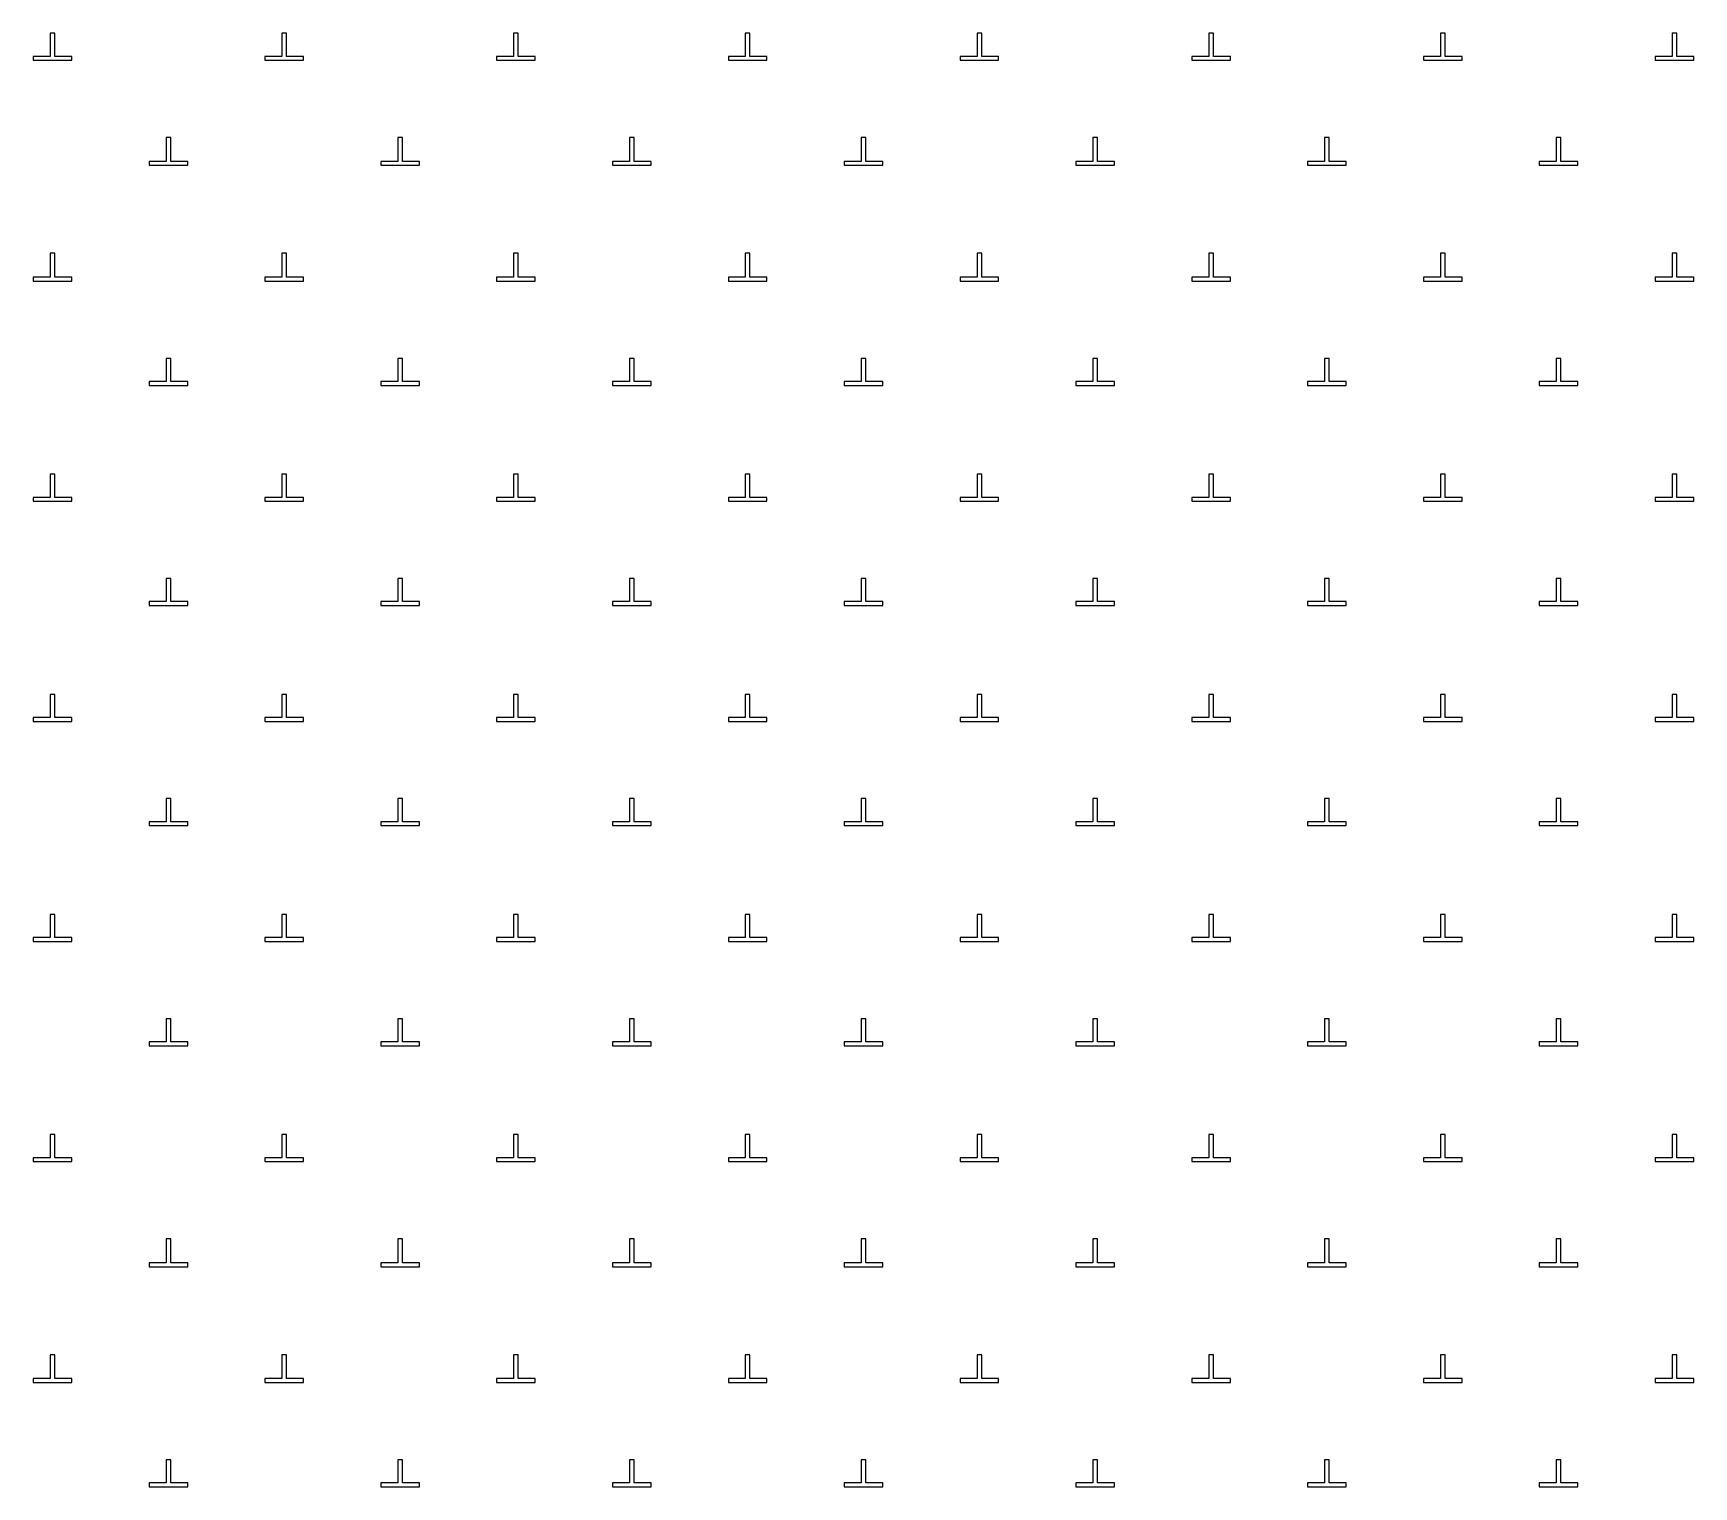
# Model space of a CAD drawing. Extents: x 550890 to 551618, y 1839259 to 1840146.
# Drawn here: x 551496.64 to 551518.14, y 1839870.38 to 1839889.2 of the extents above; entities that cross this region are included whole.
import ezdxf

# ---------------------------------------------------------------- set-up
doc = ezdxf.new("R2010")
doc.units = 0
doc.layers.add('Level 19', color=7, linetype='Continuous')

msp = doc.modelspace()

# ---------------------------------------------------------------- linework, layer by layer
at = {"layer": 'Level 19'}
for p, q in [((551496.92, 1839889.2), (551496.86, 1839889.2)), ((551496.86, 1839889.2), (551496.86, 1839888.9)), ((551496.92, 1839888.9), (551496.92, 1839889.2)), ((551499.92, 1839889.2), (551499.86, 1839889.2)), ((551499.86, 1839889.2), (551499.86, 1839888.9)), ((551499.92, 1839888.9), (551499.92, 1839889.2)), ((551502.92, 1839889.2), (551502.86, 1839889.2)), ((551502.86, 1839889.2), (551502.86, 1839888.9)), ((551502.92, 1839888.9), (551502.92, 1839889.2)), ((551505.92, 1839889.2), (551505.86, 1839889.2)), ((551505.86, 1839889.2), (551505.86, 1839888.9)), ((551505.92, 1839888.9), (551505.92, 1839889.2)), ((551508.92, 1839889.2), (551508.86, 1839889.2)), ((551508.86, 1839889.2), (551508.86, 1839888.9)), ((551508.92, 1839888.9), (551508.92, 1839889.2)), ((551511.92, 1839889.2), (551511.86, 1839889.2)), ((551511.86, 1839889.2), (551511.86, 1839888.9)), ((551511.92, 1839888.9), (551511.92, 1839889.2)), ((551514.92, 1839889.2), (551514.86, 1839889.2)), ((551514.86, 1839889.2), (551514.86, 1839888.9)), ((551514.92, 1839888.9), (551514.92, 1839889.2)), ((551517.92, 1839889.2), (551517.86, 1839889.2)), ((551517.86, 1839889.2), (551517.86, 1839888.9)), ((551517.92, 1839888.9), (551517.92, 1839889.2)), ((551496.86, 1839888.9), (551496.64, 1839888.9)), ((551496.64, 1839888.9), (551496.64, 1839888.85)), ((551496.64, 1839888.85), (551497.14, 1839888.85)), ((551497.14, 1839888.9), (551496.92, 1839888.9)), ((551497.14, 1839888.85), (551497.14, 1839888.9)), ((551499.86, 1839888.9), (551499.64, 1839888.9)), ((551499.64, 1839888.9), (551499.64, 1839888.85)), ((551499.64, 1839888.85), (551500.14, 1839888.85)), ((551500.14, 1839888.9), (551499.92, 1839888.9)), ((551500.14, 1839888.85), (551500.14, 1839888.9)), ((551502.86, 1839888.9), (551502.64, 1839888.9)), ((551502.64, 1839888.9), (551502.64, 1839888.85)), ((551502.64, 1839888.85), (551503.14, 1839888.85)), ((551503.14, 1839888.9), (551502.92, 1839888.9)), ((551503.14, 1839888.85), (551503.14, 1839888.9)), ((551505.86, 1839888.9), (551505.64, 1839888.9)), ((551505.64, 1839888.9), (551505.64, 1839888.85)), ((551505.64, 1839888.85), (551506.14, 1839888.85)), ((551506.14, 1839888.9), (551505.92, 1839888.9)), ((551506.14, 1839888.85), (551506.14, 1839888.9)), ((551508.86, 1839888.9), (551508.64, 1839888.9)), ((551508.64, 1839888.9), (551508.64, 1839888.85)), ((551508.64, 1839888.85), (551509.14, 1839888.85)), ((551509.14, 1839888.9), (551508.92, 1839888.9)), ((551509.14, 1839888.85), (551509.14, 1839888.9)), ((551511.86, 1839888.9), (551511.64, 1839888.9)), ((551511.64, 1839888.9), (551511.64, 1839888.85)), ((551511.64, 1839888.85), (551512.14, 1839888.85)), ((551512.14, 1839888.9), (551511.92, 1839888.9)), ((551512.14, 1839888.85), (551512.14, 1839888.9)), ((551514.86, 1839888.9), (551514.64, 1839888.9)), ((551514.64, 1839888.9), (551514.64, 1839888.85)), ((551514.64, 1839888.85), (551515.14, 1839888.85)), ((551515.14, 1839888.9), (551514.92, 1839888.9)), ((551515.14, 1839888.85), (551515.14, 1839888.9)), ((551517.86, 1839888.9), (551517.64, 1839888.9)), ((551517.64, 1839888.9), (551517.64, 1839888.85)), ((551517.64, 1839888.85), (551518.14, 1839888.85)), ((551518.14, 1839888.9), (551517.92, 1839888.9)), ((551518.14, 1839888.85), (551518.14, 1839888.9)), ((551498.42, 1839887.85), (551498.36, 1839887.85)), ((551498.36, 1839887.85), (551498.36, 1839887.54)), ((551498.42, 1839887.54), (551498.42, 1839887.85)), ((551501.42, 1839887.85), (551501.36, 1839887.85)), ((551501.36, 1839887.85), (551501.36, 1839887.54)), ((551501.42, 1839887.54), (551501.42, 1839887.85)), ((551504.42, 1839887.85), (551504.36, 1839887.85)), ((551504.36, 1839887.85), (551504.36, 1839887.54)), ((551504.42, 1839887.54), (551504.42, 1839887.85)), ((551507.42, 1839887.85), (551507.36, 1839887.85)), ((551507.36, 1839887.85), (551507.36, 1839887.54)), ((551507.42, 1839887.54), (551507.42, 1839887.85)), ((551510.42, 1839887.85), (551510.36, 1839887.85)), ((551510.36, 1839887.85), (551510.36, 1839887.54)), ((551510.42, 1839887.54), (551510.42, 1839887.85)), ((551513.42, 1839887.85), (551513.36, 1839887.85)), ((551513.36, 1839887.85), (551513.36, 1839887.54)), ((551513.42, 1839887.54), (551513.42, 1839887.85)), ((551516.42, 1839887.85), (551516.36, 1839887.85)), ((551516.36, 1839887.85), (551516.36, 1839887.54)), ((551516.42, 1839887.54), (551516.42, 1839887.85)), ((551498.36, 1839887.54), (551498.14, 1839887.54)), ((551498.14, 1839887.54), (551498.14, 1839887.49)), ((551498.14, 1839887.49), (551498.64, 1839887.49)), ((551498.64, 1839887.54), (551498.42, 1839887.54)), ((551498.64, 1839887.49), (551498.64, 1839887.54)), ((551501.36, 1839887.54), (551501.14, 1839887.54)), ((551501.14, 1839887.54), (551501.14, 1839887.49)), ((551501.14, 1839887.49), (551501.64, 1839887.49)), ((551501.64, 1839887.54), (551501.42, 1839887.54)), ((551501.64, 1839887.49), (551501.64, 1839887.54)), ((551504.36, 1839887.54), (551504.14, 1839887.54)), ((551504.14, 1839887.54), (551504.14, 1839887.49)), ((551504.14, 1839887.49), (551504.64, 1839887.49)), ((551504.64, 1839887.54), (551504.42, 1839887.54)), ((551504.64, 1839887.49), (551504.64, 1839887.54)), ((551507.36, 1839887.54), (551507.14, 1839887.54)), ((551507.14, 1839887.54), (551507.14, 1839887.49)), ((551507.14, 1839887.49), (551507.64, 1839887.49)), ((551507.64, 1839887.54), (551507.42, 1839887.54)), ((551507.64, 1839887.49), (551507.64, 1839887.54)), ((551510.36, 1839887.54), (551510.14, 1839887.54)), ((551510.14, 1839887.54), (551510.14, 1839887.49)), ((551510.14, 1839887.49), (551510.64, 1839887.49)), ((551510.64, 1839887.54), (551510.42, 1839887.54)), ((551510.64, 1839887.49), (551510.64, 1839887.54)), ((551513.36, 1839887.54), (551513.14, 1839887.54)), ((551513.14, 1839887.54), (551513.14, 1839887.49)), ((551513.14, 1839887.49), (551513.64, 1839887.49)), ((551513.64, 1839887.54), (551513.42, 1839887.54)), ((551513.64, 1839887.49), (551513.64, 1839887.54)), ((551516.36, 1839887.54), (551516.14, 1839887.54)), ((551516.14, 1839887.54), (551516.14, 1839887.49)), ((551516.14, 1839887.49), (551516.64, 1839887.49)), ((551516.64, 1839887.54), (551516.42, 1839887.54)), ((551516.64, 1839887.49), (551516.64, 1839887.54)), ((551496.92, 1839886.35), (551496.86, 1839886.35)), ((551496.86, 1839886.35), (551496.86, 1839886.04)), ((551496.92, 1839886.04), (551496.92, 1839886.35)), ((551499.92, 1839886.35), (551499.86, 1839886.35)), ((551499.86, 1839886.35), (551499.86, 1839886.04)), ((551499.92, 1839886.04), (551499.92, 1839886.35)), ((551502.92, 1839886.35), (551502.86, 1839886.35)), ((551502.86, 1839886.35), (551502.86, 1839886.04)), ((551502.92, 1839886.04), (551502.92, 1839886.35)), ((551505.92, 1839886.35), (551505.86, 1839886.35)), ((551505.86, 1839886.35), (551505.86, 1839886.04)), ((551505.92, 1839886.04), (551505.92, 1839886.35)), ((551508.92, 1839886.35), (551508.86, 1839886.35)), ((551508.86, 1839886.35), (551508.86, 1839886.04)), ((551508.92, 1839886.04), (551508.92, 1839886.35)), ((551511.92, 1839886.35), (551511.86, 1839886.35)), ((551511.86, 1839886.35), (551511.86, 1839886.04)), ((551511.92, 1839886.04), (551511.92, 1839886.35)), ((551514.92, 1839886.35), (551514.86, 1839886.35)), ((551514.86, 1839886.35), (551514.86, 1839886.04)), ((551514.92, 1839886.04), (551514.92, 1839886.35)), ((551517.92, 1839886.35), (551517.86, 1839886.35)), ((551517.86, 1839886.35), (551517.86, 1839886.04)), ((551517.92, 1839886.04), (551517.92, 1839886.35)), ((551496.86, 1839886.04), (551496.64, 1839886.04)), ((551496.64, 1839886.04), (551496.64, 1839885.99)), ((551496.64, 1839885.99), (551497.14, 1839885.99)), ((551497.14, 1839886.04), (551496.92, 1839886.04)), ((551497.14, 1839885.99), (551497.14, 1839886.04)), ((551499.86, 1839886.04), (551499.64, 1839886.04)), ((551499.64, 1839886.04), (551499.64, 1839885.99)), ((551499.64, 1839885.99), (551500.14, 1839885.99)), ((551500.14, 1839886.04), (551499.92, 1839886.04)), ((551500.14, 1839885.99), (551500.14, 1839886.04)), ((551502.86, 1839886.04), (551502.64, 1839886.04)), ((551502.64, 1839886.04), (551502.64, 1839885.99)), ((551502.64, 1839885.99), (551503.14, 1839885.99)), ((551503.14, 1839886.04), (551502.92, 1839886.04)), ((551503.14, 1839885.99), (551503.14, 1839886.04)), ((551505.86, 1839886.04), (551505.64, 1839886.04)), ((551505.64, 1839886.04), (551505.64, 1839885.99)), ((551505.64, 1839885.99), (551506.14, 1839885.99)), ((551506.14, 1839886.04), (551505.92, 1839886.04)), ((551506.14, 1839885.99), (551506.14, 1839886.04)), ((551508.86, 1839886.04), (551508.64, 1839886.04)), ((551508.64, 1839886.04), (551508.64, 1839885.99)), ((551508.64, 1839885.99), (551509.14, 1839885.99)), ((551509.14, 1839886.04), (551508.92, 1839886.04)), ((551509.14, 1839885.99), (551509.14, 1839886.04)), ((551511.86, 1839886.04), (551511.64, 1839886.04)), ((551511.64, 1839886.04), (551511.64, 1839885.99)), ((551511.64, 1839885.99), (551512.14, 1839885.99)), ((551512.14, 1839886.04), (551511.92, 1839886.04)), ((551512.14, 1839885.99), (551512.14, 1839886.04)), ((551514.86, 1839886.04), (551514.64, 1839886.04)), ((551514.64, 1839886.04), (551514.64, 1839885.99)), ((551514.64, 1839885.99), (551515.14, 1839885.99)), ((551515.14, 1839886.04), (551514.92, 1839886.04)), ((551515.14, 1839885.99), (551515.14, 1839886.04)), ((551517.86, 1839886.04), (551517.64, 1839886.04)), ((551517.64, 1839886.04), (551517.64, 1839885.99)), ((551517.64, 1839885.99), (551518.14, 1839885.99)), ((551518.14, 1839886.04), (551517.92, 1839886.04)), ((551518.14, 1839885.99), (551518.14, 1839886.04)), ((551498.42, 1839884.99), (551498.36, 1839884.99)), ((551498.36, 1839884.99), (551498.36, 1839884.69)), ((551498.42, 1839884.69), (551498.42, 1839884.99)), ((551501.42, 1839884.99), (551501.36, 1839884.99)), ((551501.36, 1839884.99), (551501.36, 1839884.69)), ((551501.42, 1839884.69), (551501.42, 1839884.99)), ((551504.42, 1839884.99), (551504.36, 1839884.99)), ((551504.36, 1839884.99), (551504.36, 1839884.69)), ((551504.42, 1839884.69), (551504.42, 1839884.99)), ((551507.42, 1839884.99), (551507.36, 1839884.99)), ((551507.36, 1839884.99), (551507.36, 1839884.69)), ((551507.42, 1839884.69), (551507.42, 1839884.99)), ((551510.42, 1839884.99), (551510.36, 1839884.99)), ((551510.36, 1839884.99), (551510.36, 1839884.69)), ((551510.42, 1839884.69), (551510.42, 1839884.99)), ((551513.42, 1839884.99), (551513.36, 1839884.99)), ((551513.36, 1839884.99), (551513.36, 1839884.69)), ((551513.42, 1839884.69), (551513.42, 1839884.99)), ((551516.42, 1839884.99), (551516.36, 1839884.99)), ((551516.36, 1839884.99), (551516.36, 1839884.69)), ((551516.42, 1839884.69), (551516.42, 1839884.99)), ((551498.36, 1839884.69), (551498.14, 1839884.69)), ((551498.14, 1839884.69), (551498.14, 1839884.64)), ((551498.64, 1839884.69), (551498.42, 1839884.69)), ((551498.64, 1839884.64), (551498.64, 1839884.69)), ((551501.36, 1839884.69), (551501.14, 1839884.69)), ((551501.14, 1839884.69), (551501.14, 1839884.64)), ((551501.64, 1839884.69), (551501.42, 1839884.69)), ((551501.64, 1839884.64), (551501.64, 1839884.69)), ((551504.36, 1839884.69), (551504.14, 1839884.69)), ((551504.14, 1839884.69), (551504.14, 1839884.64)), ((551504.64, 1839884.69), (551504.42, 1839884.69)), ((551504.64, 1839884.64), (551504.64, 1839884.69)), ((551507.36, 1839884.69), (551507.14, 1839884.69)), ((551507.14, 1839884.69), (551507.14, 1839884.64)), ((551507.64, 1839884.69), (551507.42, 1839884.69)), ((551507.64, 1839884.64), (551507.64, 1839884.69)), ((551510.36, 1839884.69), (551510.14, 1839884.69)), ((551510.14, 1839884.69), (551510.14, 1839884.64)), ((551510.64, 1839884.69), (551510.42, 1839884.69)), ((551510.64, 1839884.64), (551510.64, 1839884.69)), ((551513.36, 1839884.69), (551513.14, 1839884.69)), ((551513.14, 1839884.69), (551513.14, 1839884.64)), ((551513.64, 1839884.69), (551513.42, 1839884.69)), ((551513.64, 1839884.64), (551513.64, 1839884.69)), ((551516.36, 1839884.69), (551516.14, 1839884.69)), ((551516.14, 1839884.69), (551516.14, 1839884.64)), ((551516.64, 1839884.69), (551516.42, 1839884.69)), ((551516.64, 1839884.64), (551516.64, 1839884.69)), ((551498.14, 1839884.64), (551498.64, 1839884.64)), ((551501.14, 1839884.64), (551501.64, 1839884.64)), ((551504.14, 1839884.64), (551504.64, 1839884.64)), ((551507.14, 1839884.64), (551507.64, 1839884.64)), ((551510.14, 1839884.64), (551510.64, 1839884.64)), ((551513.14, 1839884.64), (551513.64, 1839884.64)), ((551516.14, 1839884.64), (551516.64, 1839884.64)), ((551496.92, 1839883.49), (551496.86, 1839883.49)), ((551496.86, 1839883.49), (551496.86, 1839883.19)), ((551496.92, 1839883.19), (551496.92, 1839883.49)), ((551499.92, 1839883.49), (551499.86, 1839883.49)), ((551499.86, 1839883.49), (551499.86, 1839883.19)), ((551499.92, 1839883.19), (551499.92, 1839883.49)), ((551502.92, 1839883.49), (551502.86, 1839883.49)), ((551502.86, 1839883.49), (551502.86, 1839883.19)), ((551502.92, 1839883.19), (551502.92, 1839883.49)), ((551505.92, 1839883.49), (551505.86, 1839883.49)), ((551505.86, 1839883.49), (551505.86, 1839883.19)), ((551505.92, 1839883.19), (551505.92, 1839883.49)), ((551508.92, 1839883.49), (551508.86, 1839883.49)), ((551508.86, 1839883.49), (551508.86, 1839883.19)), ((551508.92, 1839883.19), (551508.92, 1839883.49)), ((551511.92, 1839883.49), (551511.86, 1839883.49)), ((551511.86, 1839883.49), (551511.86, 1839883.19)), ((551511.92, 1839883.19), (551511.92, 1839883.49)), ((551514.92, 1839883.49), (551514.86, 1839883.49)), ((551514.86, 1839883.49), (551514.86, 1839883.19)), ((551514.92, 1839883.19), (551514.92, 1839883.49)), ((551517.92, 1839883.49), (551517.86, 1839883.49)), ((551517.86, 1839883.49), (551517.86, 1839883.19)), ((551517.92, 1839883.19), (551517.92, 1839883.49)), ((551496.86, 1839883.19), (551496.64, 1839883.19)), ((551496.64, 1839883.19), (551496.64, 1839883.14)), ((551496.64, 1839883.14), (551497.14, 1839883.14)), ((551497.14, 1839883.19), (551496.92, 1839883.19)), ((551497.14, 1839883.14), (551497.14, 1839883.19)), ((551499.86, 1839883.19), (551499.64, 1839883.19)), ((551499.64, 1839883.19), (551499.64, 1839883.14)), ((551499.64, 1839883.14), (551500.14, 1839883.14)), ((551500.14, 1839883.19), (551499.92, 1839883.19)), ((551500.14, 1839883.14), (551500.14, 1839883.19)), ((551502.86, 1839883.19), (551502.64, 1839883.19)), ((551502.64, 1839883.19), (551502.64, 1839883.14)), ((551502.64, 1839883.14), (551503.14, 1839883.14)), ((551503.14, 1839883.19), (551502.92, 1839883.19)), ((551503.14, 1839883.14), (551503.14, 1839883.19)), ((551505.86, 1839883.19), (551505.64, 1839883.19)), ((551505.64, 1839883.19), (551505.64, 1839883.14)), ((551505.64, 1839883.14), (551506.14, 1839883.14)), ((551506.14, 1839883.19), (551505.92, 1839883.19)), ((551506.14, 1839883.14), (551506.14, 1839883.19)), ((551508.86, 1839883.19), (551508.64, 1839883.19)), ((551508.64, 1839883.19), (551508.64, 1839883.14)), ((551508.64, 1839883.14), (551509.14, 1839883.14)), ((551509.14, 1839883.19), (551508.92, 1839883.19)), ((551509.14, 1839883.14), (551509.14, 1839883.19)), ((551511.86, 1839883.19), (551511.64, 1839883.19)), ((551511.64, 1839883.19), (551511.64, 1839883.14)), ((551511.64, 1839883.14), (551512.14, 1839883.14)), ((551512.14, 1839883.19), (551511.92, 1839883.19)), ((551512.14, 1839883.14), (551512.14, 1839883.19)), ((551514.86, 1839883.19), (551514.64, 1839883.19)), ((551514.64, 1839883.19), (551514.64, 1839883.14)), ((551514.64, 1839883.14), (551515.14, 1839883.14)), ((551515.14, 1839883.19), (551514.92, 1839883.19)), ((551515.14, 1839883.14), (551515.14, 1839883.19)), ((551517.86, 1839883.19), (551517.64, 1839883.19)), ((551517.64, 1839883.19), (551517.64, 1839883.14)), ((551517.64, 1839883.14), (551518.14, 1839883.14)), ((551518.14, 1839883.19), (551517.92, 1839883.19)), ((551518.14, 1839883.14), (551518.14, 1839883.19)), ((551498.42, 1839882.14), (551498.36, 1839882.14)), ((551498.36, 1839882.14), (551498.36, 1839881.84)), ((551498.42, 1839881.84), (551498.42, 1839882.14)), ((551501.42, 1839882.14), (551501.36, 1839882.14)), ((551501.36, 1839882.14), (551501.36, 1839881.84)), ((551501.42, 1839881.84), (551501.42, 1839882.14)), ((551504.42, 1839882.14), (551504.36, 1839882.14)), ((551504.36, 1839882.14), (551504.36, 1839881.84)), ((551504.42, 1839881.84), (551504.42, 1839882.14)), ((551507.42, 1839882.14), (551507.36, 1839882.14)), ((551507.36, 1839882.14), (551507.36, 1839881.84)), ((551507.42, 1839881.84), (551507.42, 1839882.14)), ((551510.42, 1839882.14), (551510.36, 1839882.14)), ((551510.36, 1839882.14), (551510.36, 1839881.84)), ((551510.42, 1839881.84), (551510.42, 1839882.14)), ((551513.42, 1839882.14), (551513.36, 1839882.14)), ((551513.36, 1839882.14), (551513.36, 1839881.84)), ((551513.42, 1839881.84), (551513.42, 1839882.14)), ((551516.42, 1839882.14), (551516.36, 1839882.14)), ((551516.36, 1839882.14), (551516.36, 1839881.84)), ((551516.42, 1839881.84), (551516.42, 1839882.14)), ((551498.36, 1839881.84), (551498.14, 1839881.84)), ((551498.14, 1839881.84), (551498.14, 1839881.79)), ((551498.14, 1839881.79), (551498.64, 1839881.79)), ((551498.64, 1839881.84), (551498.42, 1839881.84)), ((551498.64, 1839881.79), (551498.64, 1839881.84)), ((551501.36, 1839881.84), (551501.14, 1839881.84)), ((551501.14, 1839881.84), (551501.14, 1839881.79)), ((551501.14, 1839881.79), (551501.64, 1839881.79)), ((551501.64, 1839881.84), (551501.42, 1839881.84)), ((551501.64, 1839881.79), (551501.64, 1839881.84)), ((551504.36, 1839881.84), (551504.14, 1839881.84)), ((551504.14, 1839881.84), (551504.14, 1839881.79)), ((551504.14, 1839881.79), (551504.64, 1839881.79)), ((551504.64, 1839881.84), (551504.42, 1839881.84)), ((551504.64, 1839881.79), (551504.64, 1839881.84)), ((551507.36, 1839881.84), (551507.14, 1839881.84)), ((551507.14, 1839881.84), (551507.14, 1839881.79)), ((551507.14, 1839881.79), (551507.64, 1839881.79)), ((551507.64, 1839881.84), (551507.42, 1839881.84)), ((551507.64, 1839881.79), (551507.64, 1839881.84)), ((551510.36, 1839881.84), (551510.14, 1839881.84)), ((551510.14, 1839881.84), (551510.14, 1839881.79)), ((551510.14, 1839881.79), (551510.64, 1839881.79)), ((551510.64, 1839881.84), (551510.42, 1839881.84)), ((551510.64, 1839881.79), (551510.64, 1839881.84)), ((551513.36, 1839881.84), (551513.14, 1839881.84)), ((551513.14, 1839881.84), (551513.14, 1839881.79)), ((551513.14, 1839881.79), (551513.64, 1839881.79)), ((551513.64, 1839881.84), (551513.42, 1839881.84)), ((551513.64, 1839881.79), (551513.64, 1839881.84)), ((551516.36, 1839881.84), (551516.14, 1839881.84)), ((551516.14, 1839881.84), (551516.14, 1839881.79)), ((551516.14, 1839881.79), (551516.64, 1839881.79)), ((551516.64, 1839881.84), (551516.42, 1839881.84)), ((551516.64, 1839881.79), (551516.64, 1839881.84)), ((551496.92, 1839880.64), (551496.86, 1839880.64)), ((551496.86, 1839880.64), (551496.86, 1839880.34)), ((551496.92, 1839880.34), (551496.92, 1839880.64)), ((551499.92, 1839880.64), (551499.86, 1839880.64)), ((551499.86, 1839880.64), (551499.86, 1839880.34)), ((551499.92, 1839880.34), (551499.92, 1839880.64)), ((551502.92, 1839880.64), (551502.86, 1839880.64)), ((551502.86, 1839880.64), (551502.86, 1839880.34)), ((551502.92, 1839880.34), (551502.92, 1839880.64)), ((551505.92, 1839880.64), (551505.86, 1839880.64)), ((551505.86, 1839880.64), (551505.86, 1839880.34)), ((551505.92, 1839880.34), (551505.92, 1839880.64)), ((551508.92, 1839880.64), (551508.86, 1839880.64)), ((551508.86, 1839880.64), (551508.86, 1839880.34)), ((551508.92, 1839880.34), (551508.92, 1839880.64)), ((551511.92, 1839880.64), (551511.86, 1839880.64)), ((551511.86, 1839880.64), (551511.86, 1839880.34)), ((551511.92, 1839880.34), (551511.92, 1839880.64)), ((551514.92, 1839880.64), (551514.86, 1839880.64)), ((551514.86, 1839880.64), (551514.86, 1839880.34)), ((551514.92, 1839880.34), (551514.92, 1839880.64)), ((551517.92, 1839880.64), (551517.86, 1839880.64)), ((551517.86, 1839880.64), (551517.86, 1839880.34)), ((551517.92, 1839880.34), (551517.92, 1839880.64)), ((551496.86, 1839880.34), (551496.64, 1839880.34)), ((551496.64, 1839880.34), (551496.64, 1839880.29)), ((551496.64, 1839880.29), (551497.14, 1839880.29)), ((551497.14, 1839880.34), (551496.92, 1839880.34)), ((551497.14, 1839880.29), (551497.14, 1839880.34)), ((551499.86, 1839880.34), (551499.64, 1839880.34)), ((551499.64, 1839880.34), (551499.64, 1839880.29)), ((551499.64, 1839880.29), (551500.14, 1839880.29)), ((551500.14, 1839880.34), (551499.92, 1839880.34)), ((551500.14, 1839880.29), (551500.14, 1839880.34)), ((551502.86, 1839880.34), (551502.64, 1839880.34)), ((551502.64, 1839880.34), (551502.64, 1839880.29)), ((551502.64, 1839880.29), (551503.14, 1839880.29)), ((551503.14, 1839880.34), (551502.92, 1839880.34)), ((551503.14, 1839880.29), (551503.14, 1839880.34)), ((551505.86, 1839880.34), (551505.64, 1839880.34)), ((551505.64, 1839880.34), (551505.64, 1839880.29)), ((551505.64, 1839880.29), (551506.14, 1839880.29)), ((551506.14, 1839880.34), (551505.92, 1839880.34)), ((551506.14, 1839880.29), (551506.14, 1839880.34)), ((551508.86, 1839880.34), (551508.64, 1839880.34)), ((551508.64, 1839880.34), (551508.64, 1839880.29)), ((551508.64, 1839880.29), (551509.14, 1839880.29)), ((551509.14, 1839880.34), (551508.92, 1839880.34)), ((551509.14, 1839880.29), (551509.14, 1839880.34)), ((551511.86, 1839880.34), (551511.64, 1839880.34)), ((551511.64, 1839880.34), (551511.64, 1839880.29)), ((551511.64, 1839880.29), (551512.14, 1839880.29)), ((551512.14, 1839880.34), (551511.92, 1839880.34)), ((551512.14, 1839880.29), (551512.14, 1839880.34)), ((551514.86, 1839880.34), (551514.64, 1839880.34)), ((551514.64, 1839880.34), (551514.64, 1839880.29)), ((551514.64, 1839880.29), (551515.14, 1839880.29)), ((551515.14, 1839880.34), (551514.92, 1839880.34)), ((551515.14, 1839880.29), (551515.14, 1839880.34)), ((551517.86, 1839880.34), (551517.64, 1839880.34)), ((551517.64, 1839880.34), (551517.64, 1839880.29)), ((551517.64, 1839880.29), (551518.14, 1839880.29)), ((551518.14, 1839880.34), (551517.92, 1839880.34)), ((551518.14, 1839880.29), (551518.14, 1839880.34)), ((551498.42, 1839879.29), (551498.36, 1839879.29)), ((551498.36, 1839879.29), (551498.36, 1839878.99)), ((551498.42, 1839878.99), (551498.42, 1839879.29)), ((551501.42, 1839879.29), (551501.36, 1839879.29)), ((551501.36, 1839879.29), (551501.36, 1839878.99)), ((551501.42, 1839878.99), (551501.42, 1839879.29)), ((551504.42, 1839879.29), (551504.36, 1839879.29)), ((551504.36, 1839879.29), (551504.36, 1839878.99)), ((551504.42, 1839878.99), (551504.42, 1839879.29)), ((551507.42, 1839879.29), (551507.36, 1839879.29)), ((551507.36, 1839879.29), (551507.36, 1839878.99)), ((551507.42, 1839878.99), (551507.42, 1839879.29)), ((551510.42, 1839879.29), (551510.36, 1839879.29)), ((551510.36, 1839879.29), (551510.36, 1839878.99)), ((551510.42, 1839878.99), (551510.42, 1839879.29)), ((551513.42, 1839879.29), (551513.36, 1839879.29)), ((551513.36, 1839879.29), (551513.36, 1839878.99)), ((551513.42, 1839878.99), (551513.42, 1839879.29)), ((551516.42, 1839879.29), (551516.36, 1839879.29)), ((551516.36, 1839879.29), (551516.36, 1839878.99)), ((551516.42, 1839878.99), (551516.42, 1839879.29)), ((551498.36, 1839878.99), (551498.14, 1839878.99)), ((551498.14, 1839878.99), (551498.14, 1839878.94)), ((551498.14, 1839878.94), (551498.64, 1839878.94)), ((551498.64, 1839878.99), (551498.42, 1839878.99)), ((551498.64, 1839878.94), (551498.64, 1839878.99)), ((551501.36, 1839878.99), (551501.14, 1839878.99)), ((551501.14, 1839878.99), (551501.14, 1839878.94)), ((551501.14, 1839878.94), (551501.64, 1839878.94)), ((551501.64, 1839878.99), (551501.42, 1839878.99)), ((551501.64, 1839878.94), (551501.64, 1839878.99)), ((551504.36, 1839878.99), (551504.14, 1839878.99)), ((551504.14, 1839878.99), (551504.14, 1839878.94)), ((551504.14, 1839878.94), (551504.64, 1839878.94)), ((551504.64, 1839878.99), (551504.42, 1839878.99)), ((551504.64, 1839878.94), (551504.64, 1839878.99)), ((551507.36, 1839878.99), (551507.14, 1839878.99)), ((551507.14, 1839878.99), (551507.14, 1839878.94)), ((551507.14, 1839878.94), (551507.64, 1839878.94)), ((551507.64, 1839878.99), (551507.42, 1839878.99)), ((551507.64, 1839878.94), (551507.64, 1839878.99)), ((551510.36, 1839878.99), (551510.14, 1839878.99)), ((551510.14, 1839878.99), (551510.14, 1839878.94)), ((551510.14, 1839878.94), (551510.64, 1839878.94)), ((551510.64, 1839878.99), (551510.42, 1839878.99)), ((551510.64, 1839878.94), (551510.64, 1839878.99)), ((551513.36, 1839878.99), (551513.14, 1839878.99)), ((551513.14, 1839878.99), (551513.14, 1839878.94)), ((551513.14, 1839878.94), (551513.64, 1839878.94)), ((551513.64, 1839878.99), (551513.42, 1839878.99)), ((551513.64, 1839878.94), (551513.64, 1839878.99)), ((551516.36, 1839878.99), (551516.14, 1839878.99)), ((551516.14, 1839878.99), (551516.14, 1839878.94)), ((551516.14, 1839878.94), (551516.64, 1839878.94)), ((551516.64, 1839878.99), (551516.42, 1839878.99)), ((551516.64, 1839878.94), (551516.64, 1839878.99)), ((551496.92, 1839877.79), (551496.86, 1839877.79)), ((551496.86, 1839877.79), (551496.86, 1839877.49)), ((551496.92, 1839877.49), (551496.92, 1839877.79)), ((551499.92, 1839877.79), (551499.86, 1839877.79)), ((551499.86, 1839877.79), (551499.86, 1839877.49)), ((551499.92, 1839877.49), (551499.92, 1839877.79)), ((551502.92, 1839877.79), (551502.86, 1839877.79)), ((551502.86, 1839877.79), (551502.86, 1839877.49)), ((551502.92, 1839877.49), (551502.92, 1839877.79)), ((551505.92, 1839877.79), (551505.86, 1839877.79)), ((551505.86, 1839877.79), (551505.86, 1839877.49)), ((551505.92, 1839877.49), (551505.92, 1839877.79)), ((551508.92, 1839877.79), (551508.86, 1839877.79)), ((551508.86, 1839877.79), (551508.86, 1839877.49)), ((551508.92, 1839877.49), (551508.92, 1839877.79)), ((551511.92, 1839877.79), (551511.86, 1839877.79)), ((551511.86, 1839877.79), (551511.86, 1839877.49)), ((551511.92, 1839877.49), (551511.92, 1839877.79)), ((551514.92, 1839877.79), (551514.86, 1839877.79)), ((551514.86, 1839877.79), (551514.86, 1839877.49)), ((551514.92, 1839877.49), (551514.92, 1839877.79)), ((551517.92, 1839877.79), (551517.86, 1839877.79)), ((551517.86, 1839877.79), (551517.86, 1839877.49)), ((551517.92, 1839877.49), (551517.92, 1839877.79)), ((551496.86, 1839877.49), (551496.64, 1839877.49)), ((551496.64, 1839877.49), (551496.64, 1839877.44)), ((551496.64, 1839877.44), (551497.14, 1839877.44)), ((551497.14, 1839877.49), (551496.92, 1839877.49)), ((551497.14, 1839877.44), (551497.14, 1839877.49)), ((551499.86, 1839877.49), (551499.64, 1839877.49)), ((551499.64, 1839877.49), (551499.64, 1839877.44)), ((551499.64, 1839877.44), (551500.14, 1839877.44)), ((551500.14, 1839877.49), (551499.92, 1839877.49)), ((551500.14, 1839877.44), (551500.14, 1839877.49)), ((551502.86, 1839877.49), (551502.64, 1839877.49)), ((551502.64, 1839877.49), (551502.64, 1839877.44)), ((551502.64, 1839877.44), (551503.14, 1839877.44)), ((551503.14, 1839877.49), (551502.92, 1839877.49)), ((551503.14, 1839877.44), (551503.14, 1839877.49)), ((551505.86, 1839877.49), (551505.64, 1839877.49)), ((551505.64, 1839877.49), (551505.64, 1839877.44)), ((551505.64, 1839877.44), (551506.14, 1839877.44)), ((551506.14, 1839877.49), (551505.92, 1839877.49)), ((551506.14, 1839877.44), (551506.14, 1839877.49)), ((551508.86, 1839877.49), (551508.64, 1839877.49)), ((551508.64, 1839877.49), (551508.64, 1839877.44)), ((551508.64, 1839877.44), (551509.14, 1839877.44)), ((551509.14, 1839877.49), (551508.92, 1839877.49)), ((551509.14, 1839877.44), (551509.14, 1839877.49)), ((551511.86, 1839877.49), (551511.64, 1839877.49)), ((551511.64, 1839877.49), (551511.64, 1839877.44)), ((551511.64, 1839877.44), (551512.14, 1839877.44)), ((551512.14, 1839877.49), (551511.92, 1839877.49)), ((551512.14, 1839877.44), (551512.14, 1839877.49)), ((551514.86, 1839877.49), (551514.64, 1839877.49)), ((551514.64, 1839877.49), (551514.64, 1839877.44)), ((551514.64, 1839877.44), (551515.14, 1839877.44)), ((551515.14, 1839877.49), (551514.92, 1839877.49)), ((551515.14, 1839877.44), (551515.14, 1839877.49)), ((551517.86, 1839877.49), (551517.64, 1839877.49)), ((551517.64, 1839877.49), (551517.64, 1839877.44)), ((551517.64, 1839877.44), (551518.14, 1839877.44)), ((551518.14, 1839877.49), (551517.92, 1839877.49)), ((551518.14, 1839877.44), (551518.14, 1839877.49)), ((551498.42, 1839876.44), (551498.36, 1839876.44)), ((551498.36, 1839876.44), (551498.36, 1839876.14)), ((551498.42, 1839876.14), (551498.42, 1839876.44)), ((551501.42, 1839876.44), (551501.36, 1839876.44)), ((551501.36, 1839876.44), (551501.36, 1839876.14)), ((551501.42, 1839876.14), (551501.42, 1839876.44)), ((551504.42, 1839876.44), (551504.36, 1839876.44)), ((551504.36, 1839876.44), (551504.36, 1839876.14)), ((551504.42, 1839876.14), (551504.42, 1839876.44)), ((551507.42, 1839876.44), (551507.36, 1839876.44)), ((551507.36, 1839876.44), (551507.36, 1839876.14)), ((551507.42, 1839876.14), (551507.42, 1839876.44)), ((551510.42, 1839876.44), (551510.36, 1839876.44)), ((551510.36, 1839876.44), (551510.36, 1839876.14)), ((551510.42, 1839876.14), (551510.42, 1839876.44)), ((551513.42, 1839876.44), (551513.36, 1839876.44)), ((551513.36, 1839876.44), (551513.36, 1839876.14)), ((551513.42, 1839876.14), (551513.42, 1839876.44)), ((551516.42, 1839876.44), (551516.36, 1839876.44)), ((551516.36, 1839876.44), (551516.36, 1839876.14)), ((551516.42, 1839876.14), (551516.42, 1839876.44)), ((551498.36, 1839876.14), (551498.14, 1839876.14)), ((551498.14, 1839876.14), (551498.14, 1839876.09)), ((551498.14, 1839876.09), (551498.64, 1839876.09)), ((551498.64, 1839876.14), (551498.42, 1839876.14)), ((551498.64, 1839876.09), (551498.64, 1839876.14)), ((551501.36, 1839876.14), (551501.14, 1839876.14)), ((551501.14, 1839876.14), (551501.14, 1839876.09)), ((551501.14, 1839876.09), (551501.64, 1839876.09)), ((551501.64, 1839876.14), (551501.42, 1839876.14)), ((551501.64, 1839876.09), (551501.64, 1839876.14)), ((551504.36, 1839876.14), (551504.14, 1839876.14)), ((551504.14, 1839876.14), (551504.14, 1839876.09)), ((551504.14, 1839876.09), (551504.64, 1839876.09)), ((551504.64, 1839876.14), (551504.42, 1839876.14)), ((551504.64, 1839876.09), (551504.64, 1839876.14)), ((551507.36, 1839876.14), (551507.14, 1839876.14)), ((551507.14, 1839876.14), (551507.14, 1839876.09)), ((551507.14, 1839876.09), (551507.64, 1839876.09)), ((551507.64, 1839876.14), (551507.42, 1839876.14)), ((551507.64, 1839876.09), (551507.64, 1839876.14)), ((551510.36, 1839876.14), (551510.14, 1839876.14)), ((551510.14, 1839876.14), (551510.14, 1839876.09)), ((551510.14, 1839876.09), (551510.64, 1839876.09)), ((551510.64, 1839876.14), (551510.42, 1839876.14)), ((551510.64, 1839876.09), (551510.64, 1839876.14)), ((551513.36, 1839876.14), (551513.14, 1839876.14)), ((551513.14, 1839876.14), (551513.14, 1839876.09)), ((551513.14, 1839876.09), (551513.64, 1839876.09)), ((551513.64, 1839876.14), (551513.42, 1839876.14)), ((551513.64, 1839876.09), (551513.64, 1839876.14)), ((551516.36, 1839876.14), (551516.14, 1839876.14)), ((551516.14, 1839876.14), (551516.14, 1839876.09)), ((551516.14, 1839876.09), (551516.64, 1839876.09)), ((551516.64, 1839876.14), (551516.42, 1839876.14)), ((551516.64, 1839876.09), (551516.64, 1839876.14)), ((551496.92, 1839874.94), (551496.86, 1839874.94)), ((551496.86, 1839874.94), (551496.86, 1839874.64)), ((551496.92, 1839874.64), (551496.92, 1839874.94)), ((551499.92, 1839874.94), (551499.86, 1839874.94)), ((551499.86, 1839874.94), (551499.86, 1839874.64)), ((551499.92, 1839874.64), (551499.92, 1839874.94)), ((551502.92, 1839874.94), (551502.86, 1839874.94)), ((551502.86, 1839874.94), (551502.86, 1839874.64)), ((551502.92, 1839874.64), (551502.92, 1839874.94)), ((551505.92, 1839874.94), (551505.86, 1839874.94)), ((551505.86, 1839874.94), (551505.86, 1839874.64)), ((551505.92, 1839874.64), (551505.92, 1839874.94)), ((551508.92, 1839874.94), (551508.86, 1839874.94)), ((551508.86, 1839874.94), (551508.86, 1839874.64)), ((551508.92, 1839874.64), (551508.92, 1839874.94)), ((551511.92, 1839874.94), (551511.86, 1839874.94)), ((551511.86, 1839874.94), (551511.86, 1839874.64)), ((551511.92, 1839874.64), (551511.92, 1839874.94)), ((551514.92, 1839874.94), (551514.86, 1839874.94)), ((551514.86, 1839874.94), (551514.86, 1839874.64)), ((551514.92, 1839874.64), (551514.92, 1839874.94)), ((551517.92, 1839874.94), (551517.86, 1839874.94)), ((551517.86, 1839874.94), (551517.86, 1839874.64)), ((551517.92, 1839874.64), (551517.92, 1839874.94)), ((551496.86, 1839874.64), (551496.64, 1839874.64)), ((551496.64, 1839874.64), (551496.64, 1839874.59)), ((551496.64, 1839874.59), (551497.14, 1839874.59)), ((551497.14, 1839874.64), (551496.92, 1839874.64)), ((551497.14, 1839874.59), (551497.14, 1839874.64)), ((551499.86, 1839874.64), (551499.64, 1839874.64)), ((551499.64, 1839874.64), (551499.64, 1839874.59)), ((551499.64, 1839874.59), (551500.14, 1839874.59)), ((551500.14, 1839874.64), (551499.92, 1839874.64)), ((551500.14, 1839874.59), (551500.14, 1839874.64)), ((551502.86, 1839874.64), (551502.64, 1839874.64)), ((551502.64, 1839874.64), (551502.64, 1839874.59)), ((551502.64, 1839874.59), (551503.14, 1839874.59)), ((551503.14, 1839874.64), (551502.92, 1839874.64)), ((551503.14, 1839874.59), (551503.14, 1839874.64)), ((551505.86, 1839874.64), (551505.64, 1839874.64)), ((551505.64, 1839874.64), (551505.64, 1839874.59)), ((551505.64, 1839874.59), (551506.14, 1839874.59)), ((551506.14, 1839874.64), (551505.92, 1839874.64)), ((551506.14, 1839874.59), (551506.14, 1839874.64)), ((551508.86, 1839874.64), (551508.64, 1839874.64)), ((551508.64, 1839874.64), (551508.64, 1839874.59)), ((551508.64, 1839874.59), (551509.14, 1839874.59)), ((551509.14, 1839874.64), (551508.92, 1839874.64)), ((551509.14, 1839874.59), (551509.14, 1839874.64)), ((551511.86, 1839874.64), (551511.64, 1839874.64)), ((551511.64, 1839874.64), (551511.64, 1839874.59)), ((551511.64, 1839874.59), (551512.14, 1839874.59)), ((551512.14, 1839874.64), (551511.92, 1839874.64)), ((551512.14, 1839874.59), (551512.14, 1839874.64)), ((551514.86, 1839874.64), (551514.64, 1839874.64)), ((551514.64, 1839874.64), (551514.64, 1839874.59)), ((551514.64, 1839874.59), (551515.14, 1839874.59)), ((551515.14, 1839874.64), (551514.92, 1839874.64)), ((551515.14, 1839874.59), (551515.14, 1839874.64)), ((551517.86, 1839874.64), (551517.64, 1839874.64)), ((551517.64, 1839874.64), (551517.64, 1839874.59)), ((551517.64, 1839874.59), (551518.14, 1839874.59)), ((551518.14, 1839874.64), (551517.92, 1839874.64)), ((551518.14, 1839874.59), (551518.14, 1839874.64)), ((551498.42, 1839873.59), (551498.36, 1839873.59)), ((551498.36, 1839873.59), (551498.36, 1839873.28)), ((551498.42, 1839873.28), (551498.42, 1839873.59)), ((551501.42, 1839873.59), (551501.36, 1839873.59)), ((551501.36, 1839873.59), (551501.36, 1839873.28)), ((551501.42, 1839873.28), (551501.42, 1839873.59)), ((551504.42, 1839873.59), (551504.36, 1839873.59)), ((551504.36, 1839873.59), (551504.36, 1839873.28)), ((551504.42, 1839873.28), (551504.42, 1839873.59)), ((551507.42, 1839873.59), (551507.36, 1839873.59)), ((551507.36, 1839873.59), (551507.36, 1839873.28)), ((551507.42, 1839873.28), (551507.42, 1839873.59)), ((551510.42, 1839873.59), (551510.36, 1839873.59)), ((551510.36, 1839873.59), (551510.36, 1839873.28)), ((551510.42, 1839873.28), (551510.42, 1839873.59)), ((551513.42, 1839873.59), (551513.36, 1839873.59)), ((551513.36, 1839873.59), (551513.36, 1839873.28)), ((551513.42, 1839873.28), (551513.42, 1839873.59)), ((551516.42, 1839873.59), (551516.36, 1839873.59)), ((551516.36, 1839873.59), (551516.36, 1839873.28)), ((551516.42, 1839873.28), (551516.42, 1839873.59)), ((551498.36, 1839873.28), (551498.14, 1839873.28)), ((551498.14, 1839873.28), (551498.14, 1839873.23)), ((551498.64, 1839873.28), (551498.42, 1839873.28)), ((551498.64, 1839873.23), (551498.64, 1839873.28)), ((551501.36, 1839873.28), (551501.14, 1839873.28)), ((551501.14, 1839873.28), (551501.14, 1839873.23)), ((551501.64, 1839873.28), (551501.42, 1839873.28)), ((551501.64, 1839873.23), (551501.64, 1839873.28)), ((551504.36, 1839873.28), (551504.14, 1839873.28)), ((551504.14, 1839873.28), (551504.14, 1839873.23)), ((551504.64, 1839873.28), (551504.42, 1839873.28)), ((551504.64, 1839873.23), (551504.64, 1839873.28)), ((551507.36, 1839873.28), (551507.14, 1839873.28)), ((551507.14, 1839873.28), (551507.14, 1839873.23)), ((551507.64, 1839873.28), (551507.42, 1839873.28)), ((551507.64, 1839873.23), (551507.64, 1839873.28)), ((551510.36, 1839873.28), (551510.14, 1839873.28)), ((551510.14, 1839873.28), (551510.14, 1839873.23)), ((551510.64, 1839873.28), (551510.42, 1839873.28)), ((551510.64, 1839873.23), (551510.64, 1839873.28)), ((551513.36, 1839873.28), (551513.14, 1839873.28)), ((551513.14, 1839873.28), (551513.14, 1839873.23)), ((551513.64, 1839873.28), (551513.42, 1839873.28)), ((551513.64, 1839873.23), (551513.64, 1839873.28)), ((551516.36, 1839873.28), (551516.14, 1839873.28)), ((551516.14, 1839873.28), (551516.14, 1839873.23)), ((551516.64, 1839873.28), (551516.42, 1839873.28)), ((551516.64, 1839873.23), (551516.64, 1839873.28)), ((551498.14, 1839873.23), (551498.64, 1839873.23)), ((551501.14, 1839873.23), (551501.64, 1839873.23)), ((551504.14, 1839873.23), (551504.64, 1839873.23)), ((551507.14, 1839873.23), (551507.64, 1839873.23)), ((551510.14, 1839873.23), (551510.64, 1839873.23)), ((551513.14, 1839873.23), (551513.64, 1839873.23)), ((551516.14, 1839873.23), (551516.64, 1839873.23)), ((551496.92, 1839872.09), (551496.86, 1839872.09)), ((551496.86, 1839872.09), (551496.86, 1839871.78)), ((551496.92, 1839871.78), (551496.92, 1839872.09)), ((551499.92, 1839872.09), (551499.86, 1839872.09)), ((551499.86, 1839872.09), (551499.86, 1839871.78)), ((551499.92, 1839871.78), (551499.92, 1839872.09)), ((551502.92, 1839872.09), (551502.86, 1839872.09)), ((551502.86, 1839872.09), (551502.86, 1839871.78)), ((551502.92, 1839871.78), (551502.92, 1839872.09)), ((551505.92, 1839872.09), (551505.86, 1839872.09)), ((551505.86, 1839872.09), (551505.86, 1839871.78)), ((551505.92, 1839871.78), (551505.92, 1839872.09)), ((551508.92, 1839872.09), (551508.86, 1839872.09)), ((551508.86, 1839872.09), (551508.86, 1839871.78)), ((551508.92, 1839871.78), (551508.92, 1839872.09)), ((551511.92, 1839872.09), (551511.86, 1839872.09)), ((551511.86, 1839872.09), (551511.86, 1839871.78)), ((551511.92, 1839871.78), (551511.92, 1839872.09)), ((551514.92, 1839872.09), (551514.86, 1839872.09)), ((551514.86, 1839872.09), (551514.86, 1839871.78)), ((551514.92, 1839871.78), (551514.92, 1839872.09)), ((551517.92, 1839872.09), (551517.86, 1839872.09)), ((551517.86, 1839872.09), (551517.86, 1839871.78)), ((551517.92, 1839871.78), (551517.92, 1839872.09)), ((551496.86, 1839871.78), (551496.64, 1839871.78)), ((551496.64, 1839871.78), (551496.64, 1839871.73)), ((551497.14, 1839871.78), (551496.92, 1839871.78)), ((551497.14, 1839871.73), (551497.14, 1839871.78)), ((551499.86, 1839871.78), (551499.64, 1839871.78)), ((551499.64, 1839871.78), (551499.64, 1839871.73)), ((551500.14, 1839871.78), (551499.92, 1839871.78)), ((551500.14, 1839871.73), (551500.14, 1839871.78)), ((551502.86, 1839871.78), (551502.64, 1839871.78)), ((551502.64, 1839871.78), (551502.64, 1839871.73)), ((551503.14, 1839871.78), (551502.92, 1839871.78)), ((551503.14, 1839871.73), (551503.14, 1839871.78)), ((551505.86, 1839871.78), (551505.64, 1839871.78)), ((551505.64, 1839871.78), (551505.64, 1839871.73)), ((551506.14, 1839871.78), (551505.92, 1839871.78)), ((551506.14, 1839871.73), (551506.14, 1839871.78)), ((551508.86, 1839871.78), (551508.64, 1839871.78)), ((551508.64, 1839871.78), (551508.64, 1839871.73)), ((551509.14, 1839871.78), (551508.92, 1839871.78)), ((551509.14, 1839871.73), (551509.14, 1839871.78)), ((551511.86, 1839871.78), (551511.64, 1839871.78)), ((551511.64, 1839871.78), (551511.64, 1839871.73)), ((551512.14, 1839871.78), (551511.92, 1839871.78)), ((551512.14, 1839871.73), (551512.14, 1839871.78)), ((551514.86, 1839871.78), (551514.64, 1839871.78)), ((551514.64, 1839871.78), (551514.64, 1839871.73)), ((551515.14, 1839871.78), (551514.92, 1839871.78)), ((551515.14, 1839871.73), (551515.14, 1839871.78)), ((551517.86, 1839871.78), (551517.64, 1839871.78)), ((551517.64, 1839871.78), (551517.64, 1839871.73)), ((551518.14, 1839871.78), (551517.92, 1839871.78)), ((551518.14, 1839871.73), (551518.14, 1839871.78)), ((551496.64, 1839871.73), (551497.14, 1839871.73)), ((551499.64, 1839871.73), (551500.14, 1839871.73)), ((551502.64, 1839871.73), (551503.14, 1839871.73)), ((551505.64, 1839871.73), (551506.14, 1839871.73)), ((551508.64, 1839871.73), (551509.14, 1839871.73)), ((551511.64, 1839871.73), (551512.14, 1839871.73)), ((551514.64, 1839871.73), (551515.14, 1839871.73)), ((551517.64, 1839871.73), (551518.14, 1839871.73)), ((551498.42, 1839870.73), (551498.36, 1839870.73)), ((551498.36, 1839870.73), (551498.36, 1839870.43)), ((551498.42, 1839870.43), (551498.42, 1839870.73)), ((551501.42, 1839870.73), (551501.36, 1839870.73)), ((551501.36, 1839870.73), (551501.36, 1839870.43)), ((551501.42, 1839870.43), (551501.42, 1839870.73)), ((551504.42, 1839870.73), (551504.36, 1839870.73)), ((551504.36, 1839870.73), (551504.36, 1839870.43)), ((551504.42, 1839870.43), (551504.42, 1839870.73)), ((551507.42, 1839870.73), (551507.36, 1839870.73)), ((551507.36, 1839870.73), (551507.36, 1839870.43)), ((551507.42, 1839870.43), (551507.42, 1839870.73)), ((551510.42, 1839870.73), (551510.36, 1839870.73)), ((551510.36, 1839870.73), (551510.36, 1839870.43)), ((551510.42, 1839870.43), (551510.42, 1839870.73)), ((551513.42, 1839870.73), (551513.36, 1839870.73)), ((551513.36, 1839870.73), (551513.36, 1839870.43)), ((551513.42, 1839870.43), (551513.42, 1839870.73)), ((551516.42, 1839870.73), (551516.36, 1839870.73)), ((551516.36, 1839870.73), (551516.36, 1839870.43)), ((551516.42, 1839870.43), (551516.42, 1839870.73)), ((551498.36, 1839870.43), (551498.14, 1839870.43)), ((551498.14, 1839870.43), (551498.14, 1839870.38)), ((551498.14, 1839870.38), (551498.64, 1839870.38)), ((551498.64, 1839870.43), (551498.42, 1839870.43)), ((551498.64, 1839870.38), (551498.64, 1839870.43)), ((551501.36, 1839870.43), (551501.14, 1839870.43)), ((551501.14, 1839870.43), (551501.14, 1839870.38)), ((551501.14, 1839870.38), (551501.64, 1839870.38)), ((551501.64, 1839870.43), (551501.42, 1839870.43)), ((551501.64, 1839870.38), (551501.64, 1839870.43)), ((551504.36, 1839870.43), (551504.14, 1839870.43)), ((551504.14, 1839870.43), (551504.14, 1839870.38)), ((551504.14, 1839870.38), (551504.64, 1839870.38)), ((551504.64, 1839870.43), (551504.42, 1839870.43)), ((551504.64, 1839870.38), (551504.64, 1839870.43)), ((551507.36, 1839870.43), (551507.14, 1839870.43)), ((551507.14, 1839870.43), (551507.14, 1839870.38)), ((551507.14, 1839870.38), (551507.64, 1839870.38)), ((551507.64, 1839870.43), (551507.42, 1839870.43)), ((551507.64, 1839870.38), (551507.64, 1839870.43)), ((551510.36, 1839870.43), (551510.14, 1839870.43)), ((551510.14, 1839870.43), (551510.14, 1839870.38)), ((551510.14, 1839870.38), (551510.64, 1839870.38)), ((551510.64, 1839870.43), (551510.42, 1839870.43)), ((551510.64, 1839870.38), (551510.64, 1839870.43)), ((551513.36, 1839870.43), (551513.14, 1839870.43)), ((551513.14, 1839870.43), (551513.14, 1839870.38)), ((551513.14, 1839870.38), (551513.64, 1839870.38)), ((551513.64, 1839870.43), (551513.42, 1839870.43)), ((551513.64, 1839870.38), (551513.64, 1839870.43)), ((551516.36, 1839870.43), (551516.14, 1839870.43)), ((551516.14, 1839870.43), (551516.14, 1839870.38)), ((551516.14, 1839870.38), (551516.64, 1839870.38)), ((551516.64, 1839870.43), (551516.42, 1839870.43)), ((551516.64, 1839870.38), (551516.64, 1839870.43))]:
    msp.add_line(p, q, dxfattribs=at)

doc.saveas('drawing.dxf')
